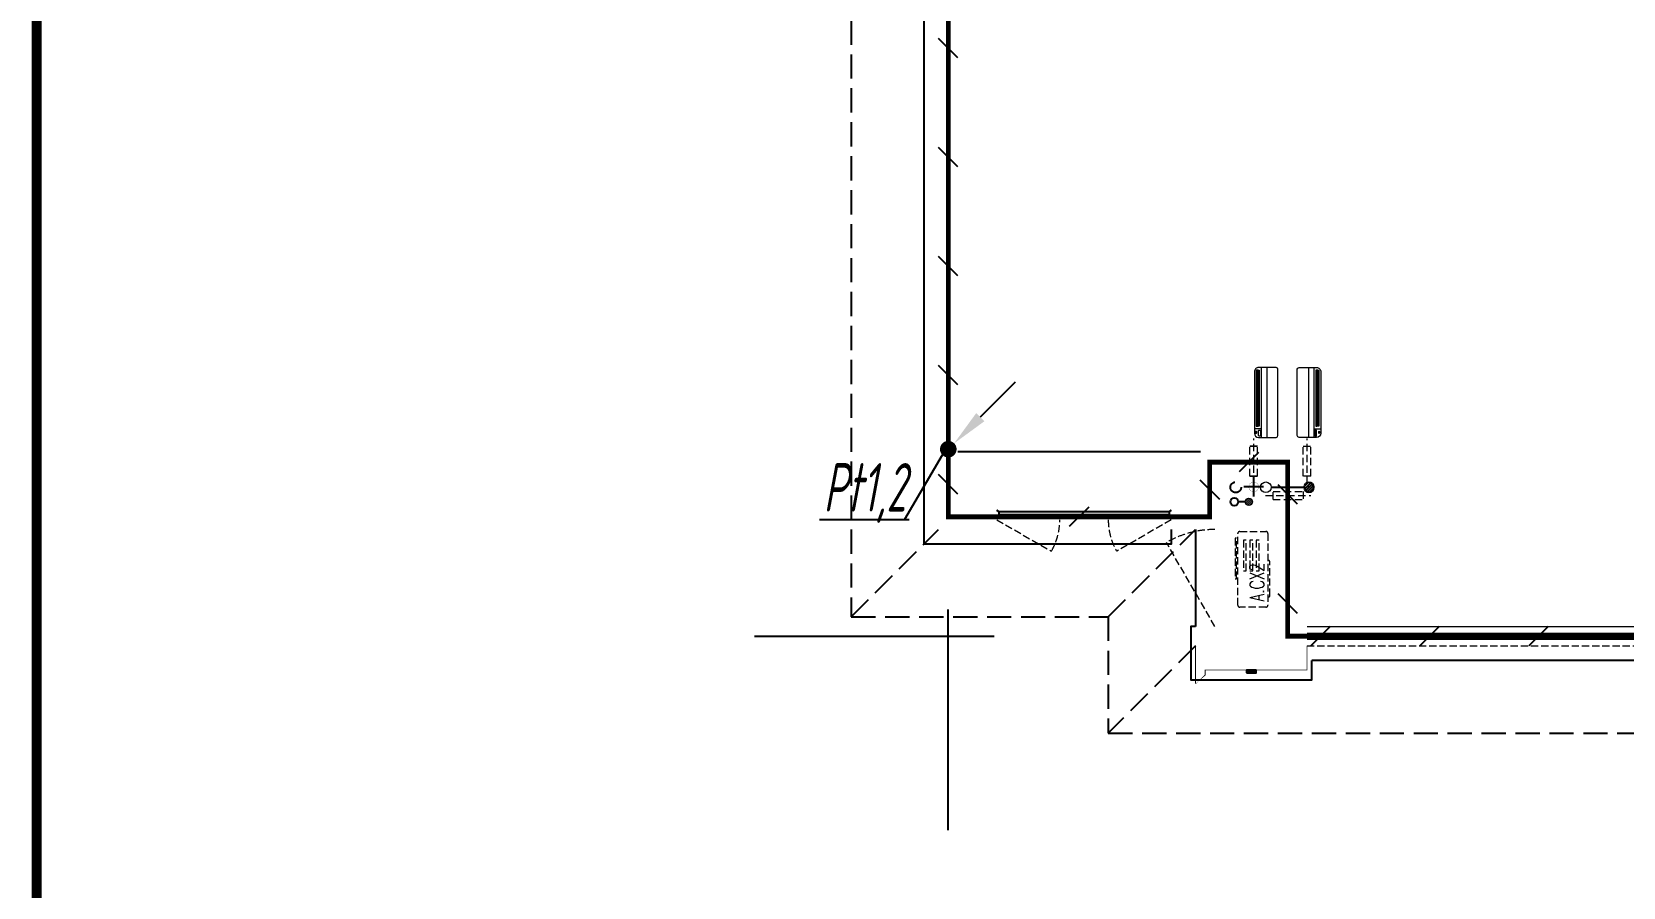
# Model space of a CAD drawing. Extents: x 3443499 to 7125205, y -1700016 to -264854.
# Drawn here: x 3594357 to 3610770, y -909359 to -900537 of the extents above; entities that cross this region are included whole.
import ezdxf
from ezdxf.enums import TextEntityAlignment as Align

# ---------------------------------------------------------------- set-up
doc = ezdxf.new("R2010")
doc.units = 0
doc.header["$LTSCALE"] = 1000
doc.header["$MEASUREMENT"] = 0
for name, pattern in [('CENTER2', [1.125, 0.75, -0.125, 0.125, -0.125]), ('DASH', [0.35, 0.25, -0.1]), ('HIDDEN', [0.375, 0.25, -0.125])]:
    doc.linetypes.add(name, pattern=pattern)
doc.layers.get('0').update_dxf_attribs({"linetype": 'CONTINUOUS'})
for name, color, linetype in [('!!电气', 1, 'CONTINUOUS'), ('!校对', 2, 'CONTINUOUS'), ('3-栏杆1', 252, 'CONTINUOUS'), ('3.5方案汇报，与郭总、侯月琴确定户型_t8$0$2020.03.04 -1安徽标准化洋房户型(UA）_t8_t8$0$看线', 154, 'CONTINUOUS'), ('DIM-照明', 7, 'CONTINUOUS'), ('LVTRY', 252, 'CONTINUOUS'), ('LWIRE', 4, 'CONTINUOUS'), ('SHTLN', 4, 'CONTINUOUS'), ('VPIPE-凝结', 150, 'CONTINUOUS'), ('VPIPE-雨水', 4, 'DASH'), ('WIRE-接地', 2, 'CONTINUOUS'), ('卫生间', 6, 'CONTINUOUS'), ('机电标识类', 1, 'CONTINUOUS'), ('看线', 185, 'CONTINUOUS'), ('立面', 73, 'CONTINUOUS'), ('铝合金', 144, 'CONTINUOUS')]:
    doc.layers.add(name, color=color, linetype=linetype)
for name, color, linetype, lineweight in [('EQUIP_地漏', 7, 'CONTINUOUS', 18), ('VPIPE-废水', 31, 'TG_F', 18), ('WINDOW', 146, 'CONTINUOUS', 20), ('图框', 147, 'CONTINUOUS', 20), ('平面-栏杆', 56, 'CONTINUOUS', 15), ('平面-看线', 252, 'CONTINUOUS', 15), ('平面-空调室内机', 176, 'CONTINUOUS', 9), ('平面-空调预留孔', 252, 'CONTINUOUS', 15), ('空调', 76, 'CONTINUOUS', 13)]:
    doc.layers.add(name, color=color, linetype=linetype, lineweight=lineweight)
doc.styles.add('_TCH_DIM', font='SIMPLEX', dxfattribs={"bigfont": 'GBCBIG'})
doc.styles.add('HZTXT', font='gbeitc.shx', dxfattribs={"width": 0.8, "height": 400, "bigfont": 'hztxt.shx'})
doc.styles.get("Standard").update_dxf_attribs({"font": 'gbenor.shx', "bigfont": 'gbcbig.shx'})
doc.styles.add('TG_LINETYPE', font='SIMPLEX', dxfattribs={"width": 0.8, "height": 3, "bigfont": 'HZTXT'})
doc.linetypes.add('TG_F', pattern='A,2,-0.3,["F",TG_LINETYPE,S=0.1,R=0,X=-0.23,Y=-0.15],0', length=2.3)

# ---------------------------------------------------------------- blocks, each defined once
blk = doc.blocks.new('$TelecSys$00000008')
blk.add_line((0.4000000000014552, 0.3999999999996362), (-0.4000000000014552, -0.3999999999996362))
blk = doc.blocks.new('$TelecSys$00000078')
for p, q in [((1.150000000001455, 1.149999999999636), (0.5499999999992724, 0.5499999999992724)), ((0.1041666666678793, 0.1041666666660603), (0.1041666666678793, 0.1041666666660603)), ((-0.1041666666678793, -0.1041666666660603), (-0.1041666666678793, -0.1041666666660603))]:
    blk.add_line(p, q)
at = {"const_width": 0.1425}
blk.add_lwpolyline([(-0.07125000000087311, 0, 1), (0.07125000000087311, 0, 1)], format="xyb", close=True, dxfattribs=at)
blk.add_solid([(0.6199999999989814, 0.4799999999995634), (0.4799999999995634, 0.6200000000008004), (0.09999999999854481, 0.1000000000003638)])
at = {"width": 0.8, "flags": 9}
blk.add_attdef('A', (0, 0), '', height=2e-05, dxfattribs=at)
blk = doc.blocks.new('fergve')
at = {"layer": '平面-空调预留孔', "color": 8, "linetype": 'DASH', "ltscale": 0.3}
for p, q in [((119062.717304058, 54987.64907498009), (119062.717304058, 54977.64907498009)), ((119435.5529723145, 54977.64907498009), (119435.5529723145, 54987.64907498009)), ((119072.717304058, 54967.64907498009), (119425.5529723145, 54967.64907498009))]:
    blk.add_line(p, q, dxfattribs=at)
for points in [[(119666.6522452464, 55326.75839339898), (119246.8340998819, 55326.75839339898), (119246.8340998819, 55311.64433774215), (119666.6522452464, 55311.64433774215)], [(119645.4876140846, 55239.18252008365), (119329.9588134751, 55239.18252008365), (119329.9588134751, 55210.21092074577), (119645.4876140846, 55210.21092074577)], [(119645.4876140846, 55173.38063160962), (119329.9588134751, 55173.38063160962), (119329.9588134751, 55144.40903227197), (119645.4876140846, 55144.40903227197)], [(119645.4876140846, 55107.57874313582), (119329.9588134751, 55107.57874313582), (119329.9588134751, 55078.60714379794), (119645.4876140846, 55078.60714379794)]]:
    blk.add_lwpolyline(points, close=True, dxfattribs=at)
blk.add_lwpolyline([(119715.8642389868, 54987.64907498032), (118975.8642389868, 54987.64907498009, -0.414213562373517), (118955.8642389868, 55007.64907498009), (118955.8642389873, 55277.64907498009, -0.414213562372746), (118975.8642389873, 55297.64907498009), (119715.8642389864, 55297.64907498009, -0.4142135623727947), (119735.8642389864, 55277.64907498009), (119735.8642389868, 55007.64907498055, -0.4142135623733224)], format="xyb", close=True, dxfattribs=at)
for centre, start, end in [((119072.717304058, 54977.64907498009), 180, 270), ((119425.5529723145, 54977.64907498009), 270, 0)]:
    blk.add_arc(centre, 10, start, end, dxfattribs=at)
at = {"layer": '平面-空调预留孔', "color": 8, "linetype": 'DASH', "ltscale": 0.3, "style": '_TCH_DIM', "width": 0.7058823529411765}
blk.add_text('A.CX2', height=146.88, dxfattribs=at).set_placement((119015.260064729, 55027.2738646582))
blk = doc.blocks.new('dongkong')
at = {"layer": '平面-空调预留孔', "color": 8, "linetype": 'HIDDEN', "ltscale": 0.3}
for p, q in [((-603836.0415180789, 210820.9630630909), (-603836.0415180789, 210510.8096162414)), ((-603836.0415180789, 210820.9630630909), (-603756.0415180789, 210820.9630630909)), ((-603796.0415180789, 210899.900060961), (-603796.0415180789, 210431.4859232727)), ((-603756.0415180789, 210820.9630630909), (-603756.0415180789, 210510.8096162414))]:
    blk.add_line(p, q, dxfattribs=at)
blk.add_lwpolyline([(-603756.0415180789, 210510.8096162414), (-603836.0415180789, 210510.8096162414)], dxfattribs=at)
blk = doc.blocks.new('A$C001338C2')
at = {"color": 8}
for p, q in [((-1.49359439092e-05, 248.6000576173246), (-2.84423585981e-05, 22.0000576172315)), ((844.9999883423079, 303.6000072514144), (54.99998834231155, 303.6000543390692)), ((109.0525457565491, 214.7673082745569), (109.0525510513944, 303.6000511174025)), ((899.9999715576414, 22.00000397306576), (899.9999850640525, 248.6000039731589)), ((21.99997024633922, 5.63059293199e-05), (877.9999702463392, 5.2843679441e-06))]:
    blk.add_line(p, q, dxfattribs=at)
at = {"color": 8, "lineweight": 5}
for p, q in [((899.9999830474662, 214.7672611304297), (-1.69525337697e-05, 214.7673147745954)), ((864.5756734352908, 278.6904651548975), (144.4768629888749, 278.6905080761171)), ((144.4768629888749, 278.6905080761171), (144.4768622188567, 265.7722729386405)), ((387.0097734353949, 278.6904936200444), (144.4768629888749, 278.6905080761171)), ((144.4768629888749, 278.6905080761171), (144.4768614488676, 252.8539829386973)), ((144.4768622188567, 265.7722729386405), (864.5756726653053, 265.772230017421)), ((144.4768606789075, 239.9356929386377), (144.4768614488676, 252.8539829386973)), ((144.4768614488676, 252.8539829386973), (864.5756718953162, 252.8539400174777)), ((864.5756711253525, 239.9356500174181), (144.4768606789075, 239.9356929386377)), ((387.0097711254275, 239.935678482565), (387.0097734353949, 278.6904936200444)), ((622.04272112545, 239.935664473509), (387.0097711254275, 239.935678482565)), ((864.5756734352908, 278.6904651548975), (622.0427234354138, 278.6904796109884)), ((622.0427234354138, 278.6904796109884), (622.04272112545, 239.935664473509)), ((864.5756718953162, 252.8539400174777), (864.5756734352908, 278.6904651548975)), ((864.5756726653053, 265.772230017421), (864.5756711253525, 239.9356500174181)), ((899.9999787804518, 143.1781611304468), (-2.12195482163e-05, 143.1782147746126))]:
    blk.add_line(p, q, dxfattribs=at)
at = {"color": 8}
for points in [[(89.24090579471158, 226.3562818807586), (22.19125331861505, 226.3562858772129, -0.414213562372504), (16.6912536464406, 231.8562862050385), (16.69125431894281, 243.1390318179401, -0.414213562373095), (22.19125464676836, 248.6390314901146), (89.24090712286488, 248.6390274936603, -0.414213562373095), (94.74090679503934, 243.1390271658347), (94.74090612253713, 231.8562815529331, -0.414213562373095)], [(73.08482630450817, 275.0144977724194), (56.77886350143308, 275.0144987443309, -0.414213562373095), (51.27886382925863, 280.5144990721565), (51.27886400034913, 283.3844664433818, -0.414213562373095), (56.77886432817468, 288.8844661155563), (73.08482713124977, 288.8844651436448, -0.4142135623732024), (78.58482680342422, 283.3844648158192), (78.58482663233372, 280.5144974445939, -0.414213562373095)]]:
    blk.add_lwpolyline(points, format="xyb", close=True, dxfattribs=at)
for centre, radius, start, end in [((54.99998506405609, 248.6000543390692), 55.0000000000001, 89.99999658490542, 179.9999965849054), ((844.9999850640525, 248.6000072514144), 55.0000000000001, 359.9999965849054, 89.99999658490542), ((21.9999715576414, 22.00005630592932), 22.00000000000004, 179.9999965849054, 269.9999965849054), ((877.9999715576414, 22.00000528436794), 22.00000000000004, 269.9999965849054, 359.9999965849054)]:
    blk.add_arc(centre, radius, start, end, dxfattribs=at)
blk = doc.blocks.new('GGDGDGDG')
at = {"layer": '机电标识类', "color": 250, "linetype": 'DASH', "ltscale": 400}
for p, q in [((704192.5181975978, 766389.7788858804), (703992.5181975979, 766389.7786917092)), ((704092.518312035, 766289.778960277), (704092.5180551868, 766489.7787460767))]:
    blk.add_line(p, q, dxfattribs=at)
at = {"layer": '空调', "color": 1, "linetype": 'DASH', "const_width": 2}
blk.add_lwpolyline([(704042.5181975979, 766389.7789660976, 0.999999145628318), (704142.5181975978, 766389.7788373376, 0.9999991456387952), (704042.5181975979, 766389.7787402523)], format="xyb", dxfattribs=at)
blk = doc.blocks.new('$lvtry$00000171')
for p, q in [((-74.24621202462731, 10.60660171788186), (-10.60660171788186, 74.24621202462731)), ((-69.81875867368217, -27.39235180270043), (27.39235180242758, 69.81875867368217)), ((-53.03300858900184, -53.03300858886359), (53.03300858900184, 53.03300858886359)), ((-27.39235180242758, -69.81875867368217), (69.81875867368217, 27.39235180270043)), ((10.60660171788186, -74.24621202462731), (74.24621202462731, -10.60660171788186))]:
    blk.add_line(p, q)
blk.add_circle((0, 0), 75)
blk.add_point((0, 0))
blk = doc.blocks.new('$TwtSys$00000141')
at = {"color": 1}
for p, q in [((-47.09803151780761, 3.836055847277748), (-5.041545145413693, 45.89254221967349)), ((-47.09803151780761, 3.836055847277748), (-5.041545145413693, 45.89254221967349)), ((-43.60958444554853, -17.52724007043071), (17.52724007042889, 43.60958444554853)), ((-43.60958444554853, -17.52724007043071), (17.52724007042889, 43.60958444554853)), ((-33.23401871576607, -33.23401871577153), (33.23401871576607, 33.23401871576425)), ((-33.23401871576607, -33.23401871576971), (33.23401871576607, 33.23401871576425)), ((-16.17805684451741, -43.53063328177632), (43.79137317708955, 16.43879673983065)), ((-16.17805684451741, -43.53063328177632), (43.79137317708955, 16.43879673983247)), ((5.715553844029273, -46.12975947626182), (46.12974035062325, -5.715572969671484)), ((5.715553844029273, -46.12975947626182), (46.12974035062325, -5.715572969671484))]:
    blk.add_line(p, q, dxfattribs=at)
blk.add_circle((0, -1.818989403545856e-12), 47, dxfattribs=at)
blk.add_circle((0, -1.818989403545856e-12), 47, dxfattribs=at)
blk = doc.blocks.new('HFGHFHF')
at = {"layer": '卫生间', "color": 252, "linetype": 'DASH'}
for p, q in [((271116.5787023841, 673357.1717768742), (272016.5787024689, 674257.1717769029)), ((273766.5787349492, 673357.1717769586), (274666.5787023976, 674257.1717769009)), ((274666.5787023976, 673057.1717769038), (273766.5787783512, 672157.1717873106))]:
    blk.add_line(p, q, dxfattribs=at)
blk.add_lwpolyline([(282616.8350864521, 689157.1704769041), (280916.5788830324, 689157.1704769032), (280916.5812367696, 684657.1741508229), (280916.5787005334, 684657.1741508252), (280916.5787009982, 684357.1717768902), (272916.5787024875, 684357.1717768902), (272916.5787024838, 683357.171140483), (271116.5787024773, 683357.1727428748), (271116.5787023841, 673357.1717768742), (273766.5787349492, 673357.1717769586), (273766.5787783512, 672157.1717873106), (297866.5786813337, 672157.1717873199), (297866.5787155775, 673357.1717769002), (299516.5787024723, 673357.1717769002)], dxfattribs=at)
blk = doc.blocks.new('A$C74FB3979')
at = {"layer": '立面'}
h = blk.add_hatch(dxfattribs=at)
h.set_pattern_fill('ANSI31', color=252, scale=2)
h.set_pattern_definition([(45, (-885150.4983199923, -796188.8770897062), (-2.245064030267288, 2.245064030267288), [])])
h.paths.add_polyline_path([(3074.788504277822, -623.3770897062495), (3174.788504277822, -623.3770897062495), (3174.788504277822, -593.3770897062495), (3074.788504277822, -593.3770897062495)])
at = {"color": 252, "const_width": 8}
blk.add_lwpolyline([(2549.81133407075, -343.4146079840139), (2549.811334070284, -643.4146079840139), (2649.811343317386, -643.41504628025), (2649.811324824113, -593.414608928375), (3699.81129675312, -593.4146188441664), (3699.811278259847, -343.4137422516942)], dxfattribs=at)
at = {"layer": '3-栏杆1', "color": 252}
for p, q in [((520.0799351478927, 1038.797791023739), (499.8113047508523, 1056.585369338281)), ((499.8113047508523, 1056.585369338281), (520.0799349676818, 1038.797791182064)), ((499.8113283007406, 989.6686362875625), (520.0799349648878, 1009.515511323698)), ((520.0799349676818, 1038.797791182064), (520.0799349648878, 1009.515511323698)), ((2279.542646568734, 1038.731713701971), (520.0799349681474, 1038.776193340309)), ((520.0799349653535, 1009.49392328551), (2279.542646571528, 1009.449463511817)), ((2279.542646388523, 1038.797791019548), (2299.811276785564, 1056.585369334091)), ((2299.811276785564, 1056.585369334091), (2279.542646568734, 1038.797791177873)), ((2279.542646568734, 1038.797791177873), (2279.542646571528, 1009.515511319507)), ((2279.542646571528, 1009.515511319507), (2299.811253235675, 989.6686362838373)), ((2299.811253235675, 989.6686362838373), (2279.542646571528, 1009.515511319507))]:
    blk.add_line(p, q, dxfattribs=at)
at = {"layer": '3.5方案汇报，与郭总、侯月琴确定户型_t8$0$2020.03.04 -1安徽标准化洋房户型(UA）_t8_t8$0$看线', "color": 252, "ltscale": 10}
blk.add_line((2599.811289511155, 1656.58538899757), (99.81129068136215, 1656.585389027372), dxfattribs=at)
at = {"layer": 'VPIPE-凝结', "color": 252, "ltscale": 0.1}
blk.add_line((3329.813690224197, 1291.584506998304), (3669.811290749814, 1291.584476742893), dxfattribs=at)
blk.add_lwpolyline([(3062.208891252056, 1141.584493870847), (2989.808891252149, 1141.584495671093)], dxfattribs=at)
at = {"layer": 'VPIPE-凝结', "color": 252}
blk.add_circle((2949.808891252149, 1141.584495671093), 40, dxfattribs=at)
at = {"layer": 'VPIPE-废水', "color": 252}
blk.add_circle((3274.813690224197, 1291.584506998304), 55, dxfattribs=at)
at = {"layer": 'VPIPE-雨水', "color": 252}
blk.add_circle((2964.808891252149, 1291.584493870847), 55, dxfattribs=at)
at = {"layer": 'WINDOW', "color": 252, "linetype": 'DASH', "ltscale": 0.3}
for points in [[(499.8112908266485, 956.5853815805167), (1062.942184521351, 631.9569840352051, 0.1314846383240589), (1149.811290777288, 956.5853815888986)], [(2299.811290700454, 956.5853815805167), (1736.680397006217, 631.9569840352051, -0.1314846383240589), (1649.81129075028, 956.5853815888986)], [(2749.811290737242, -143.4146184092388), (2249.811290738638, 722.6107853734866, -0.1316524975897076), (2749.81129074702, 856.5853815888986)]]:
    blk.add_lwpolyline(points, format="xyb", dxfattribs=at)
at = {"layer": '平面-栏杆', "color": 252}
for p, q in [((3699.811290749814, -213.4146183989942), (9599.81129074283, -213.414618389681)), ((3699.81129075028, -273.4146183989942), (9599.811290743295, -273.414618389681))]:
    blk.add_line(p, q, dxfattribs=at)
at = {"layer": '平面-看线', "color": 252}
blk.add_line((3699.811290749814, -143.4146183989942), (9599.811290746555, -143.414618389681), dxfattribs=at)
at = {"layer": '平面-看线', "color": 252, "linetype": 'DASH', "ltscale": 0.3}
blk.add_line((3699.811298169661, -343.4146183719859), (9599.812329665292, -343.4146183738485), dxfattribs=at)
at = {"layer": '看线', "color": 252}
for points in [[(2299.714917743113, 856.5853815851733), (2299.714918224141, 706.5853856876493), (-250.2850823067129, 706.5853775287978), (-250.2850824799389, 9206.585382069461), (1399.907663765363, 9206.585379289463), (1399.907663512509, 9056.583943992853)], [(2549.811335809994, -143.4146079840139), (2499.811335860286, -143.4143888363615), (2499.808925230056, -693.4146141391248), (3749.811321410351, -693.414460029453), (3749.811303430703, -493.414619108662)]]:
    blk.add_lwpolyline(points, dxfattribs=at)
at = {"layer": '看线', "color": 252, "ltscale": 0.5}
for points in [[(2549.811290668789, 856.5853816056624), (2549.811290700454, -143.4146183915436)], [(9599.812329626177, -493.414619110059), (3749.811303430703, -493.414619108662)]]:
    blk.add_lwpolyline(points, dxfattribs=at)
at = {"layer": '立面', "color": 252}
blk.add_lwpolyline([(3074.788504277822, -623.3770897062495), (3174.788504277822, -623.3770897062495), (3174.788504277822, -593.3770897062495), (3074.788504277822, -593.3770897062495)], close=True, dxfattribs=at)
at = {"layer": '铝合金', "color": 252}
blk.add_lwpolyline([(3074.788504277822, -623.3770897062495), (3174.788504277822, -623.3770897062495), (3174.788504277822, -593.3770897062495), (3074.788504277822, -593.3770897062495)], close=True, dxfattribs=at)
at = {"color": 252}
for name, p in [('HFGHFHF', (-272116.7674117289, -673400.5863952953)), ('GGDGDGDG', (-700942.8013388128, -765094.0343864206))]:
    blk.add_blockref(name, p, dxfattribs=at)
at = {"layer": 'EQUIP_地漏', "color": 252, "xscale": -0.8, "yscale": -0.8, "zscale": 0.8, "rotation": 180}
blk.add_blockref('$TwtSys$00000141', (3099.808891252149, 1141.584493870847), dxfattribs=at)
at = {"layer": 'LVTRY', "color": 252, "xscale": -0.6666666667107825, "yscale": 0.6666666667107825, "rotation": 90.00000000602213}
blk.add_blockref('$lvtry$00000171', (3719.81129075354, 1291.584476748481), dxfattribs=at)
at = {"layer": '平面-空调室内机', "color": 252, "ltscale": 0.3, "xscale": -1, "rotation": 180}
blk.add_blockref('dongkong', (606945.7581053548, 212227.3950149477), dxfattribs=at)
at = {"layer": '平面-空调室内机', "color": 252, "ltscale": 0.3}
for p, rotation in [((-600646.3249308025, 212227.3950149482), 180), ((-600096.2302266681, 212227.3949978147), 180), ((-600096.2302266681, 212227.3949978147), 180), ((214170.5042828596, 605002.6260284679), 89.99999999999999)]:
    blk.add_blockref('dongkong', p, dxfattribs=dict(at, rotation=rotation))
at = {"layer": '平面-空调预留孔', "color": 252, "yscale": 0.800000000046565, "zscale": 0.800000000046565}
for p, xscale, rotation in [((3399.71662348602, 1806.585419328883), 0.800000000046565, 90.00000023343011), ((3599.905957999174, 1806.585419328883), -0.800000000046565, 269.9999997665698)]:
    blk.add_blockref('A$C001338C2', p, dxfattribs=dict(at, xscale=xscale, rotation=rotation))
at = {"layer": '平面-空调预留孔', "color": 252, "rotation": 90}
blk.add_blockref('fergve', (58283.96373882378, -118900.211945035), dxfattribs=at)

msp = doc.modelspace()

# ---------------------------------------------------------------- linework, layer by layer
at = {"layer": '!!电气'}
for p, q in [((3603809.121978629, -908770.0684911076), (3603809.121978629, -906494.8968679197)), ((3601809.12197863, -906770.0684911076), (3604281.143237319, -906770.0684911076))]:
    msp.add_line(p, q, dxfattribs=at)
at = {"layer": '!!电气', "color": 1}
for p, q in [((3603809.121978629, -908770.0684911074), (3603809.121978629, -906651.4824711125)), ((3601809.121978629, -906770.0684911076), (3604005.346806556, -906770.0684911076))]:
    msp.add_line(p, q, dxfattribs=at)
at = {"layer": 'DIM-照明', "color": 7, "ltscale": 0.8}
for p, q in [((3603746.621978628, -904904.5691870931), (3603356.759743432, -905568.3497085144)), ((3602480.993457587, -905568.3497085144), (3603404.286094744, -905568.3497085144))]:
    msp.add_line(p, q, dxfattribs=at)
at = {"layer": 'WIRE-接地', "color": 2, "linetype": 'CENTER2', "const_width": 50}
msp.add_lwpolyline([(3603809.121978629, -897570.0684911074), (3603809.121978629, -900370.0684911074), (3603809.121978629, -905538.9764326), (3606505.230468799, -905538.9764326), (3606505.230468799, -904974.9341691589), (3607310.204816853, -904974.9341691589), (3607310.204816853, -906770.1467252389), (3613610.254596298, -906770.1467252389), (3613610.254596298, -906170.2489492254), (3615110.207092523, -906170.2489492254), (3615110.207092523, -906770.4128265119), (3619912.271369678, -906770.4128265119), (3619912.271369678, -906172.0388304192), (3621411.816131239, -906172.0388304192), (3621411.816131239, -906769.1700868829), (3627709.479080372, -906769.1700868829), (3627709.479080372, -904978.1292518115), (3628512.206233272, -904978.1292518115), (3628512.206233272, -905570.5360435698), (3633908.756027614, -905570.5360435698)], dxfattribs=at)
at = {"layer": '图框', "const_width": 100}
msp.add_lwpolyline([(3675006.656087864, -936470.2684293166), (3675006.656087864, -879070.2684293166), (3594406.656087864, -879070.2684293166), (3594406.656087864, -936470.2684293166)], close=True, dxfattribs=at)

# ---------------------------------------------------------------- block references
at = {"layer": '!校对'}
msp.add_blockref('A$C74FB3979', (3603809.310687887, -906526.6538727155), dxfattribs=at)
at = {"layer": 'LWIRE', "color": 2, "xscale": 600, "yscale": 600, "zscale": 600}
msp.add_blockref('$TelecSys$00000078', (3603809.121978629, -904842.0691870934), dxfattribs=at)
at = {"layer": 'SHTLN', "color": 2, "xscale": 250, "yscale": 250, "zscale": 250}
for p, rotation in [((3603809.121978629, -900704.5224618537), 270), ((3603809.121978629, -901829.5224618537), 270), ((3603809.121978629, -902954.5224618537), 270), ((3603809.121978629, -904079.5224618537), 270), ((3603809.121978629, -905204.5224618537), 270), ((3606505.230468799, -905256.9553008794), 90), ((3607310.204816853, -905310.0404471989), 270), ((3607310.204816853, -906435.0404471989), 270)]:
    msp.add_blockref('$TelecSys$00000008', p, dxfattribs=dict(at, rotation=rotation))
for p in [(3606907.717642826, -904974.9341691589), (3605157.176223714, -905538.9764326), (3607647.729706576, -906770.1467252389), (3608772.729706576, -906770.1467252389), (3609897.729706576, -906770.1467252389)]:
    msp.add_blockref('$TelecSys$00000008', p, dxfattribs=at)

# ---------------------------------------------------------------- texts
at = {"layer": 'DIM-照明', "color": 7, "ltscale": 0.8, "style": 'HZTXT', "width": 0.7}
msp.add_text('Pt1,2', height=500, dxfattribs=at).set_placement((3602948.138427038, -905293.3992078679), align=Align.MIDDLE)

doc.saveas('drawing.dxf')
